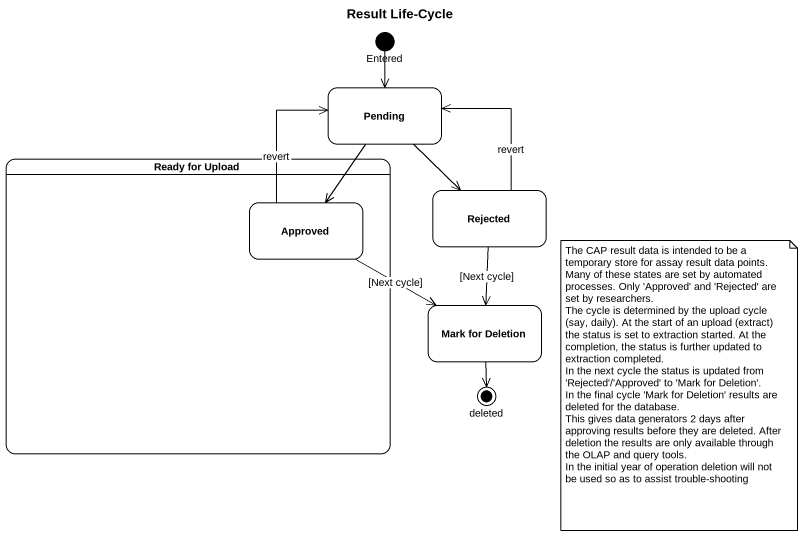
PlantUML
@startuml
title Result Life-Cycle
hide empty description
state Entered <<start>>
state Pending
state "Ready for Upload" as Ready_for_Upload {
  state Approved
}
state Rejected
state "Mark for Deletion" as Mark_for_Deletion
state deleted <<end>>
Entered --> Pending
Pending --> Rejected
Pending --> Approved
Rejected -up-> Pending : revert
Rejected --> Mark_for_Deletion : [Next cycle]
Approved -up-> Pending : revert
Approved -right-> Mark_for_Deletion : [Next cycle]
Mark_for_Deletion --> deleted
note as N1
  The CAP result data is intended to be a temporary store for assay result data points.
  Many of these states are set by automated processes. Only 'Approved' and 'Rejected' are set by researchers.
  The cycle is determined by the upload cycle (say, daily). At the start of an upload (extract) the status is set to extraction started. At the completion, the status is further updated to extraction completed.
  In the next cycle the status is updated from 'Rejected'/'Approved' to 'Mark for Deletion'.
  In the final cycle 'Mark for Deletion' results are deleted for the database.
  This gives data generators 2 days after approving results before they are deleted. After deletion the results are only available through the OLAP and query tools.
  In the initial year of operation deletion will not be used so as to assist trouble-shooting
end note
@enduml
